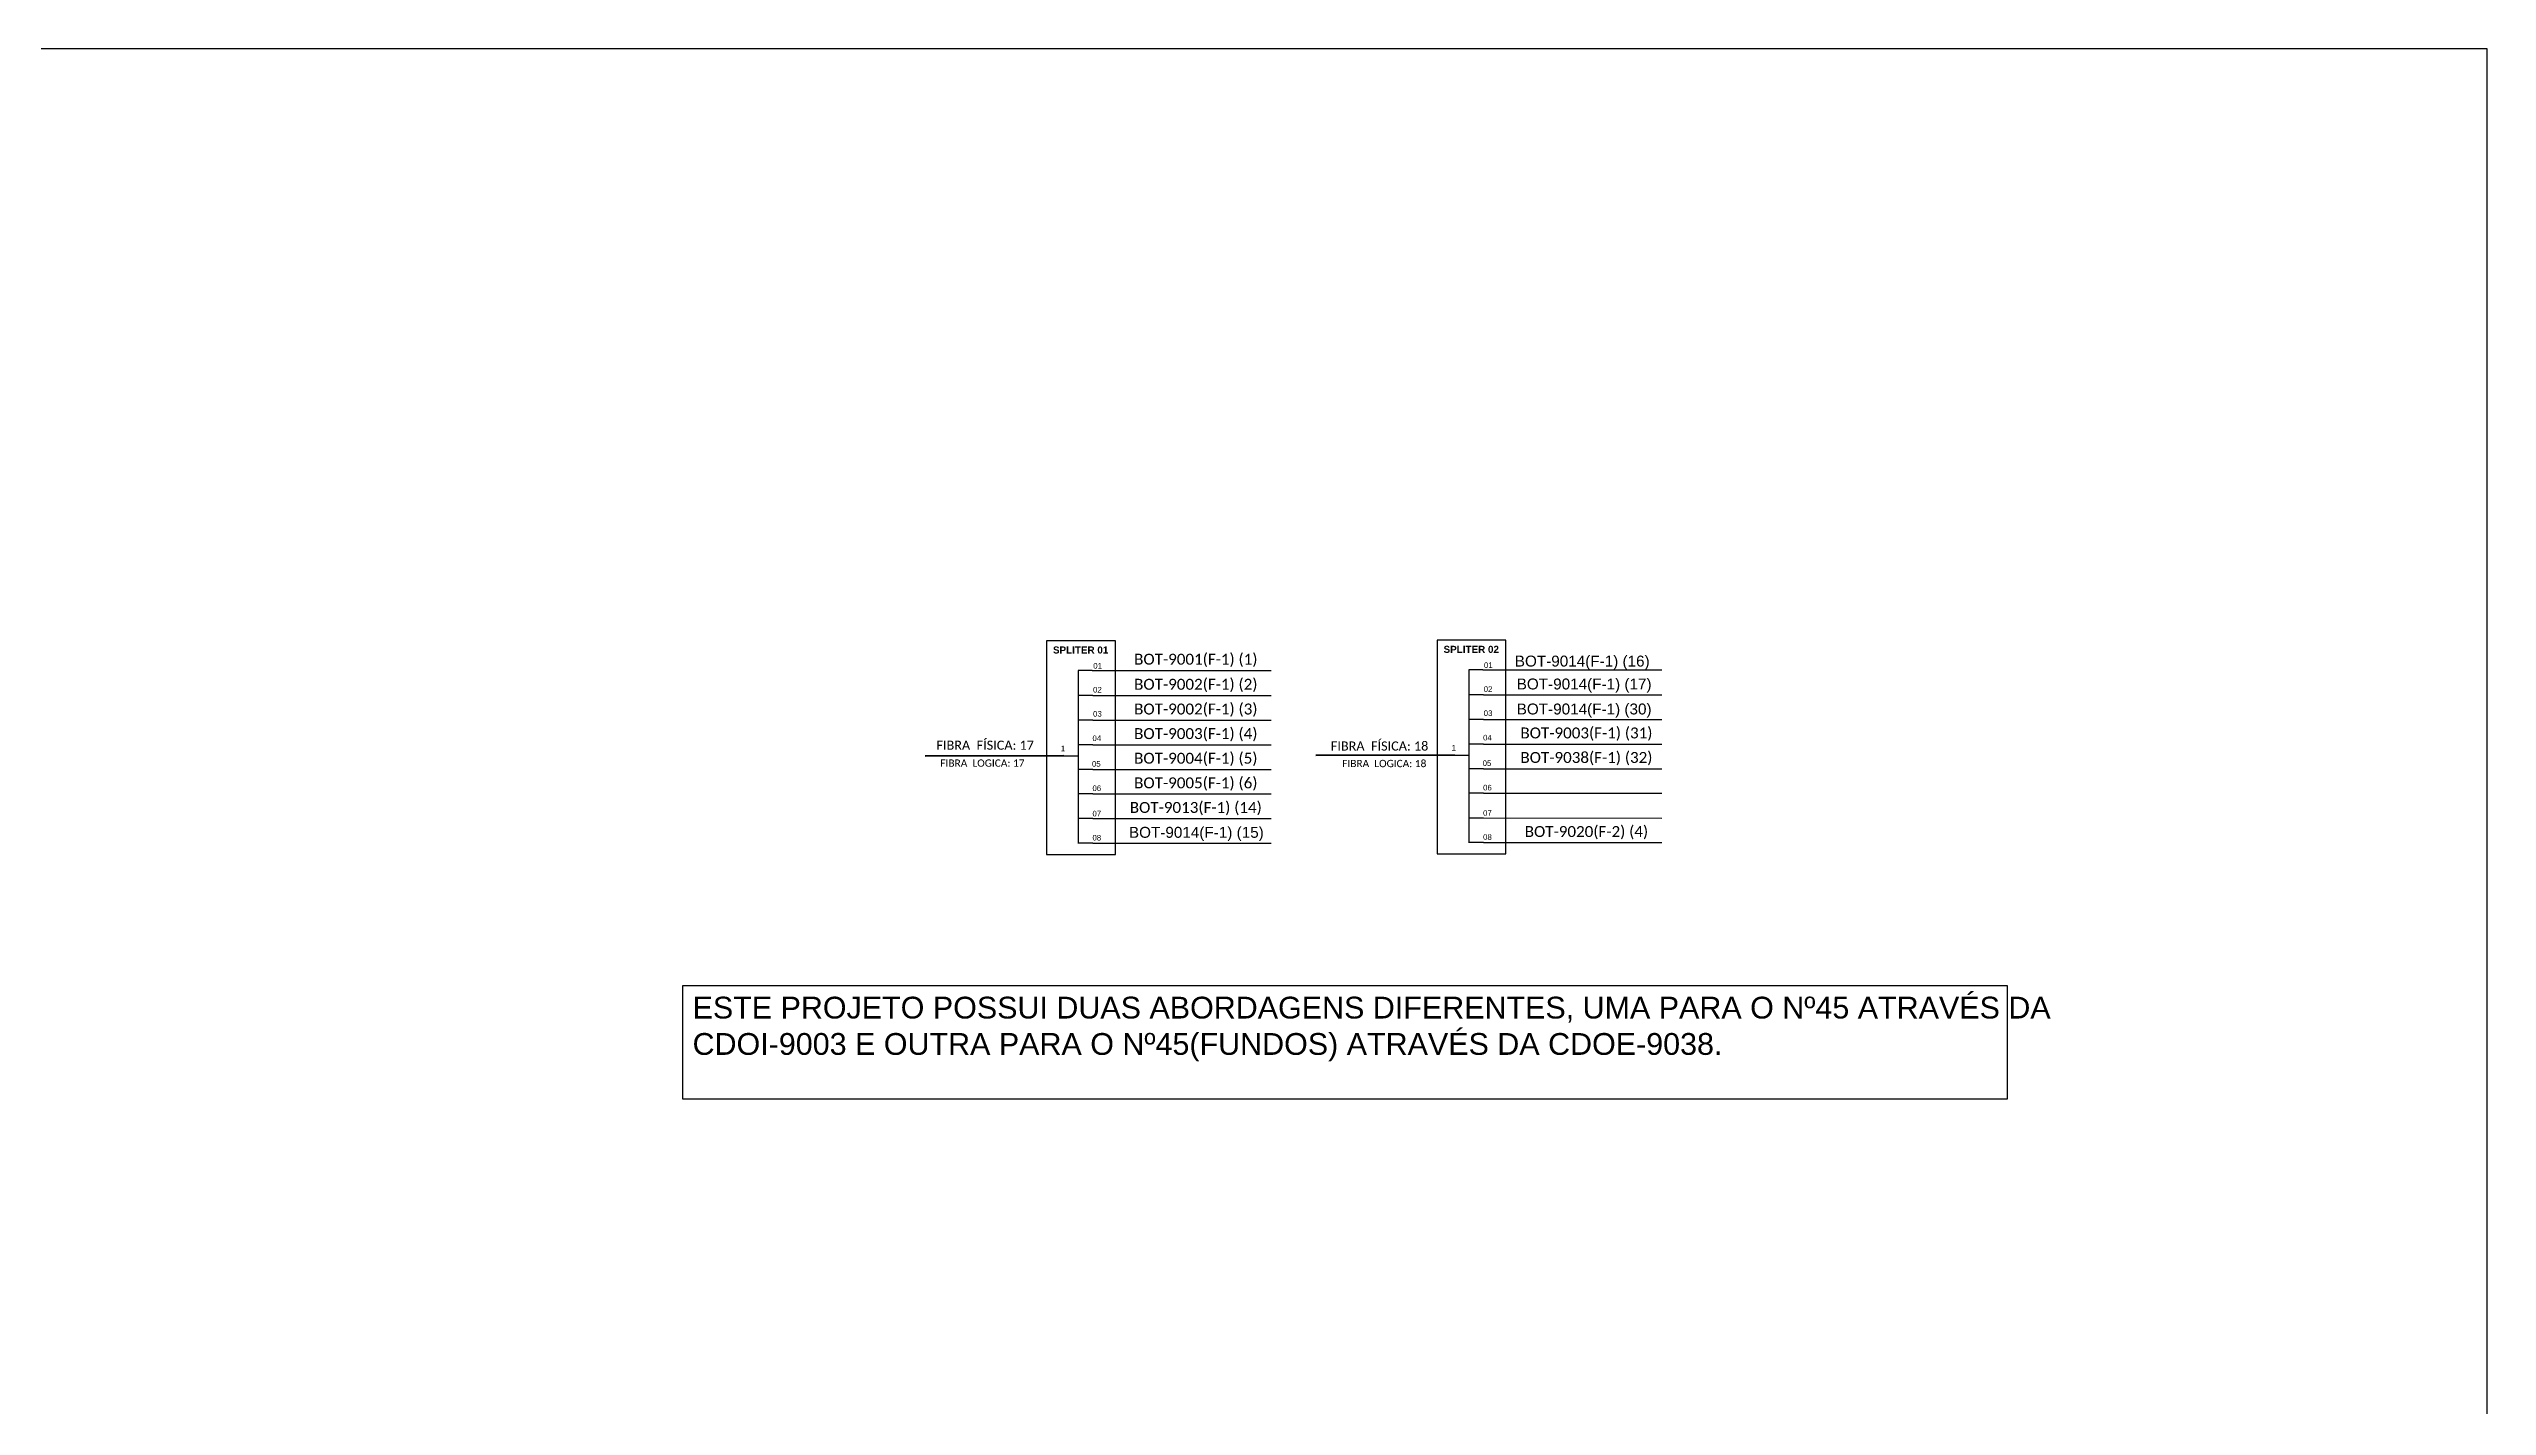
# Model space of a CAD drawing. Header units: metres. Extents: x -1286 to 428, y -500 to 94.
# Drawn here: x -892.5 to -445.1, y -154.9 to 94.2 of the extents above; entities that cross this region are included whole.
import ezdxf

# ---------------------------------------------------------------- set-up
doc = ezdxf.new("R2010")
doc.units = ezdxf.units.M
doc.styles.add('ARIAL', font='arial.ttf')

msp = doc.modelspace()

# ---------------------------------------------------------------- linework, layer by layer
at = {"color": 7, "linetype": 'Continuous'}
for p, q in [((-703.58, -19.87), (-703.58, -51.61)), ((-701.01, -19.87), (-703.58, -19.87)), ((-631.9, -19.75), (-631.9, -51.49)), ((-629.33, -19.75), (-631.9, -19.75)), ((-700.88, -24.46), (-703.45, -24.46)), ((-629.2, -24.34), (-631.77, -24.34)), ((-700.88, -28.99), (-703.45, -28.99)), ((-629.2, -28.87), (-631.77, -28.87)), ((-706.24, -35.53), (-703.59, -35.53)), ((-700.88, -33.53), (-703.45, -33.53)), ((-634.57, -35.41), (-631.91, -35.41)), ((-629.2, -33.41), (-631.77, -33.41)), ((-700.88, -38.04), (-703.45, -38.04)), ((-629.2, -37.92), (-631.77, -37.92)), ((-700.88, -42.54), (-703.45, -42.54)), ((-629.2, -42.42), (-631.77, -42.42)), ((-700.88, -47.07), (-703.45, -47.07)), ((-629.2, -46.95), (-631.77, -46.95)), ((-700.88, -51.58), (-703.45, -51.58)), ((-629.2, -51.46), (-631.77, -51.46))]:
    msp.add_line(p, q, dxfattribs=at)
at = {"color": 10, "linetype": 'Continuous'}
for p, q in [((-701.01, -19.87), (-668.16, -19.88)), ((-629.33, -19.75), (-596.49, -19.76)), ((-700.88, -24.46), (-668.16, -24.47)), ((-629.2, -24.34), (-596.49, -24.35)), ((-700.88, -28.98), (-668.16, -28.99)), ((-629.2, -28.86), (-596.49, -28.87)), ((-700.88, -33.53), (-668.16, -33.54)), ((-629.2, -33.4), (-596.49, -33.41)), ((-700.88, -38.03), (-668.16, -38.04)), ((-629.2, -37.91), (-596.49, -37.92)), ((-700.88, -42.53), (-668.16, -42.54)), ((-629.2, -42.41), (-596.49, -42.42)), ((-700.88, -47.06), (-668.16, -47.07)), ((-629.2, -46.94), (-596.49, -46.95)), ((-700.88, -51.58), (-668.16, -51.59)), ((-629.2, -51.46), (-596.49, -51.47))]:
    msp.add_line(p, q, dxfattribs=at)
at = {"color": 1, "linetype": 'Continuous', "lineweight": 60}
for p, q in [((-706.24, -35.53), (-731.66, -35.61)), ((-634.57, -35.41), (-659.99, -35.49))]:
    msp.add_line(p, q, dxfattribs=at)
msp.add_lwpolyline([(-1286.07, -499.81), (-445.07, -499.81), (-445.07, 94.19), (-1286.07, 94.19)], close=True)
at = {"color": 7}
for points in [[(-709.4, -53.64), (-696.77, -53.64), (-696.77, -14.43), (-709.4, -14.43)], [(-637.73, -53.52), (-625.1, -53.52), (-625.1, -14.31), (-637.73, -14.31)]]:
    msp.add_lwpolyline(points, close=True, dxfattribs=at)
at = {"color": 1}
msp.add_lwpolyline([(-776.1, -77.69), (-533.14, -77.69), (-533.14, -98.56), (-776.1, -98.56)], close=True, dxfattribs=at)

# ---------------------------------------------------------------- texts
at = {"color": 7, "style": 'ARIAL'}
for s, p in [('BOT-9014(F-1) (16)', (-623.48, -19.16)), ('BOT-9014(F-1) (17)', (-623.13, -23.36)), ('BOT-9014(F-1) (30)', (-623.13, -27.95)), ('BOT-9014(F-1) (15)', (-694.28, -50.58))]:
    msp.add_text(s, height=2.0045, dxfattribs=at).set_placement(p)
at = {"attachment_point": 5}
for s, insert, char_height, width in [('{\\fArial|b1|i0|c0|p34;\\H1x;\\C10;SPLITER 01}', (-703.14, -16.13), 1.2972, 12.6269), ('\\C7;\\fCalibri|b0|i0|c0|p34;BOT-9001(F-1) (1)', (-682.01, -18.03), 2.0045, 48.7715), ('{\\fArial|b1|i0|c0|p34;\\C10;SPLITER 02}', (-631.47, -16.01), 1.2972, 12.6269), ('\\C7;\\fArial|b0|i0|;\\H1.0273588255048;01 ', (-700.03, -19.04), 1.2972, 2.6015), ('\\C7;\\fCalibri|b0|i0|c0|p34;BOT-9002(F-1) (2)', (-682.01, -22.63), 2.0045, 48.7715), ('\\C7;\\fArial|b0|i0|;\\H1.0273588255048;01 ', (-628.35, -18.92), 1.2972, 2.6015), ('\\C7;\\fArial|b0|i0|;\\H1.0273588255048;02 ', (-700.06, -23.42), 1.2972, 2.7462), ('\\C7;\\fCalibri|b0|i0|c0|p34;BOT-9002(F-1) (3)', (-682.01, -27.17), 2.0045, 48.7715), ('\\C7;\\fArial|b0|i0|;\\H1.0273588255048;02 ', (-628.39, -23.3), 1.2972, 2.7462), ('\\C7;\\fArial|b0|i0|;\\H1.0273588255048;03 ', (-700.06, -27.84), 1.2972, 2.5254), ('{\\fCalibri|b0|i0|c0|p34;\\C1;BOT-9003(F-1) (4)}', (-682.01, -31.68), 2.0045, 48.7715), ('\\C7;\\fArial|b0|i0|;\\H1.0273588255048;03 ', (-628.39, -27.72), 1.2972, 2.5254), ('{\\fCalibri|b0|i0|c0|p34;\\C1;BOT-9003(F-1) (31)}', (-610.34, -31.56), 2.0045, 48.7715), ('\\C7;\\fCalibri|b0|i0|c0|p34;FIBRA  FÍSICA: 17', (-720.65, -33.6), 1.6704, 25.2538), ('\\C7;\\fArial|b0|i0|;\\H1.0273588255048;1', (-706.37, -34.2), 1.2972, 1.2849), ('\\C7;\\fArial|b0|i0|;\\H1.0273588255048;04 ', (-700.17, -32.33), 1.2972, 2.7462), ('\\C7;\\fCalibri|b0|i0|c0|p34;BOT-9004(F-1) (5)', (-682.01, -36.2), 2.0045, 48.7715), ('\\C7;\\fCalibri|b0|i0|c0|p34;FIBRA  FÍSICA: 18', (-648.29, -33.75), 1.6704, 25.2538), ('\\C7;\\fArial|b0|i0|;\\H1.0273588255048;1', (-634.69, -34.08), 1.2972, 1.2849), ('\\C7;\\fArial|b0|i0|;\\H1.0273588255048;04 ', (-628.5, -32.21), 1.2972, 2.7462), ('{\\fCalibri|b0|i0|c0|p34;\\C1;BOT-9038(F-1) (32)}', (-610.34, -36.06), 2.0045, 48.7715), ('\\C7;\\fCalibri|b0|i0|c0|p34;FIBRA  LOGICA: 17', (-721.16, -36.88), 1.3364, 25.2538), ('\\C7;\\fArial|b0|i0|;\\H1.0273588255048;05 ', (-700.27, -37.02), 1.2972, 3.3776), ('\\C7;\\fCalibri|b0|i0|c0|p34;BOT-9005(F-1) (6)', (-682.01, -40.72), 2.0045, 48.7715), ('\\C7;\\fCalibri|b0|i0|c0|p34;FIBRA  LOGICA: 18', (-647.43, -36.96), 1.3364, 25.2538), ('\\C7;\\fArial|b0|i0|;\\H1.0273588255048;05 ', (-628.59, -36.9), 1.2972, 3.3776), ('\\C7;\\fArial|b0|i0|;\\H1.0273588255048;06 ', (-700.17, -41.5), 1.2972, 2.7462), ('\\C7;\\fCalibri|b0|i0|c0|p34;BOT-9013(F-1) (14)', (-682.01, -45.23), 2.0045, 48.7715), ('\\C7;\\fArial|b0|i0|;\\H1.0273588255048;06 ', (-628.5, -41.38), 1.2972, 2.7462), ('\\C7;\\fArial|b0|i0|;\\H1.0273588255048;07 ', (-700.17, -46.15), 1.2972, 2.7462), ('\\C7;\\fArial|b0|i0|;\\H1.0273588255048;07 ', (-628.5, -46.03), 1.2972, 2.7462), ('\\C7;\\fCalibri|b0|i0|c0|p34;BOT-9020(F-2) (4)', (-610.34, -49.65), 2.0045, 48.7715), ('\\C7;\\fArial|b0|i0|;\\H1.0273588255048;08 ', (-700.17, -50.57), 1.2972, 2.7462), ('\\C7;\\fArial|b0|i0|;\\H1.0273588255048;08 ', (-628.5, -50.45), 1.2972, 2.7462)]:
    msp.add_mtext(s, dxfattribs=dict(at, insert=insert, char_height=char_height, width=width))
at = {"color": 3, "insert": (-774.34, -79.74), "char_height": 4, "attachment_point": 1, "style": 'ARIAL'}
msp.add_mtext_dynamic_manual_height_columns('{\\C1;ESTE PROJETO POSSUI DUAS ABORDAGENS DIFERENTES, UMA PARA O Nº45 ATRAVÉS DA CDOI-9003 E OUTRA PARA O Nº45(FUNDOS) ATRAVÉS DA CDOE-9038.}', width=248.7602, gutter_width=12.5, heights=[0], dxfattribs=at)

doc.saveas('drawing.dxf')
